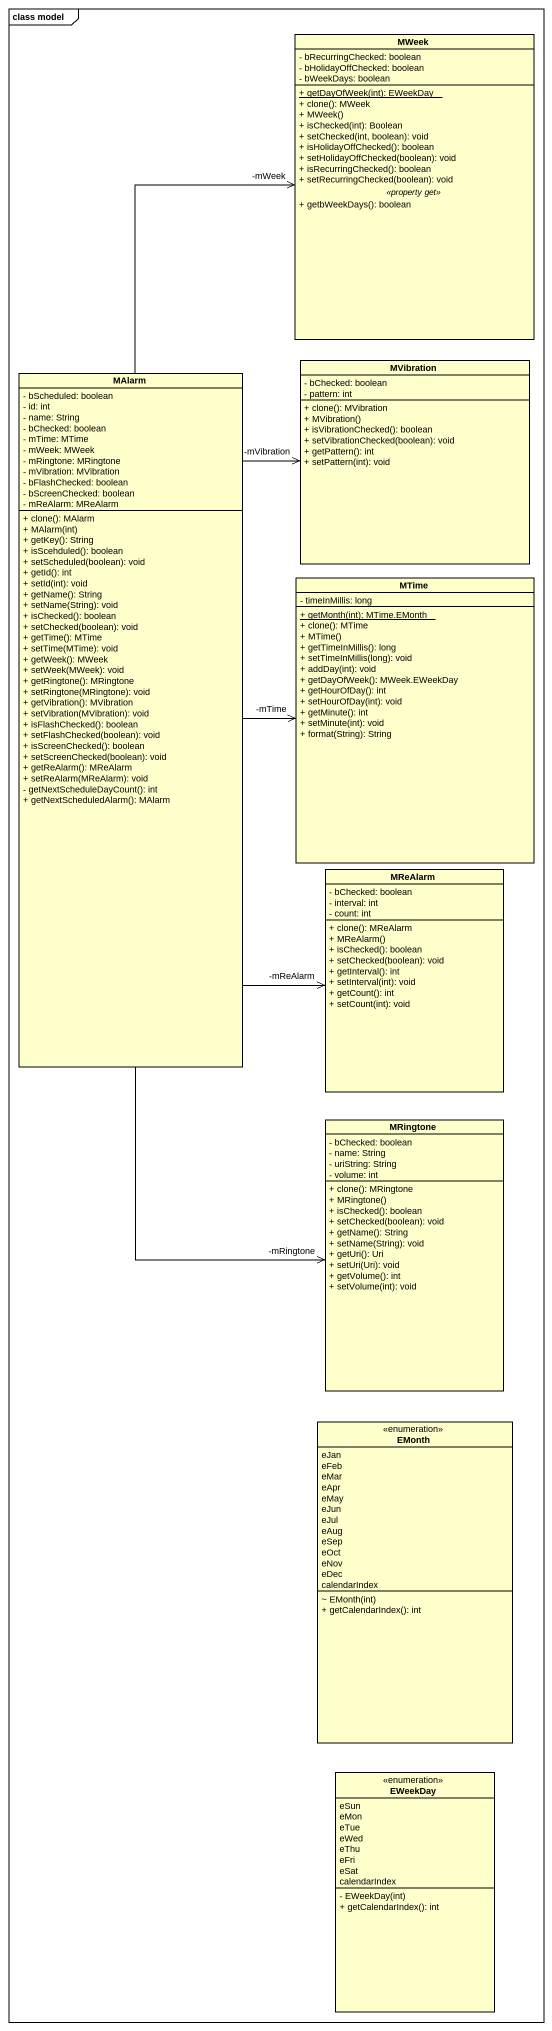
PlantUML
@startuml
mainframe class model
hide circle
hide empty members
skinparam classAttributeIconSize 0
class MWeek {
  - bRecurringChecked: boolean
  - bHolidayOffChecked: boolean
  - bWeekDays: boolean
  --
  {static} + getDayOfWeek(int): EWeekDay
  + clone(): MWeek
  + MWeek()
  + isChecked(int): Boolean
  + setChecked(int, boolean): void
  + isHolidayOffChecked(): boolean
  + setHolidayOffChecked(boolean): void
  + isRecurringChecked(): boolean
  + setRecurringChecked(boolean): void
  .. <<property get>> ..
  + getbWeekDays(): boolean
}
class MVibration {
  - bChecked: boolean
  - pattern: int
  + clone(): MVibration
  + MVibration()
  + isVibrationChecked(): boolean
  + setVibrationChecked(boolean): void
  + getPattern(): int
  + setPattern(int): void
}
class MAlarm {
  - bScheduled: boolean
  - id: int
  - name: String
  - bChecked: boolean
  - mTime: MTime
  - mWeek: MWeek
  - mRingtone: MRingtone
  - mVibration: MVibration
  - bFlashChecked: boolean
  - bScreenChecked: boolean
  - mReAlarm: MReAlarm
  + clone(): MAlarm
  + MAlarm(int)
  + getKey(): String
  + isScehduled(): boolean
  + setScheduled(boolean): void
  + getId(): int
  + setId(int): void
  + getName(): String
  + setName(String): void
  + isChecked(): boolean
  + setChecked(boolean): void
  + getTime(): MTime
  + setTime(MTime): void
  + getWeek(): MWeek
  + setWeek(MWeek): void
  + getRingtone(): MRingtone
  + setRingtone(MRingtone): void
  + getVibration(): MVibration
  + setVibration(MVibration): void
  + isFlashChecked(): boolean
  + setFlashChecked(boolean): void
  + isScreenChecked(): boolean
  + setScreenChecked(boolean): void
  + getReAlarm(): MReAlarm
  + setReAlarm(MReAlarm): void
  - getNextScheduleDayCount(): int
  + getNextScheduledAlarm(): MAlarm
}
class MTime {
  - timeInMillis: long
  {static} + getMonth(int): MTime.EMonth
  + clone(): MTime
  + MTime()
  + getTimeInMillis(): long
  + setTimeInMillis(long): void
  + addDay(int): void
  + getDayOfWeek(): MWeek.EWeekDay
  + getHourOfDay(): int
  + setHourOfDay(int): void
  + getMinute(): int
  + setMinute(int): void
  + format(String): String
}
class MReAlarm {
  - bChecked: boolean
  - interval: int
  - count: int
  + clone(): MReAlarm
  + MReAlarm()
  + isChecked(): boolean
  + setChecked(boolean): void
  + getInterval(): int
  + setInterval(int): void
  + getCount(): int
  + setCount(int): void
}
class MRingtone {
  - bChecked: boolean
  - name: String
  - uriString: String
  - volume: int
  + clone(): MRingtone
  + MRingtone()
  + isChecked(): boolean
  + setChecked(boolean): void
  + getName(): String
  + setName(String): void
  + getUri(): Uri
  + setUri(Uri): void
  + getVolume(): int
  + setVolume(int): void
}
enum EMonth {
  eJan
  eFeb
  eMar
  eApr
  eMay
  eJun
  eJul
  eAug
  eSep
  eOct
  eNov
  eDec
  calendarIndex
  ~ EMonth(int)
  + getCalendarIndex(): int
}
enum EWeekDay {
  eSun
  eMon
  eTue
  eWed
  eThu
  eFri
  eSat
  calendarIndex
  - EWeekDay(int)
  + getCalendarIndex(): int
}
MAlarm -up-> "-mWeek" MWeek
MAlarm -up-> "-mVibration" MVibration
MAlarm -right-> "-mTime" MTime
MAlarm --> "-mReAlarm" MReAlarm
MAlarm --> "-mRingtone" MRingtone
@enduml
